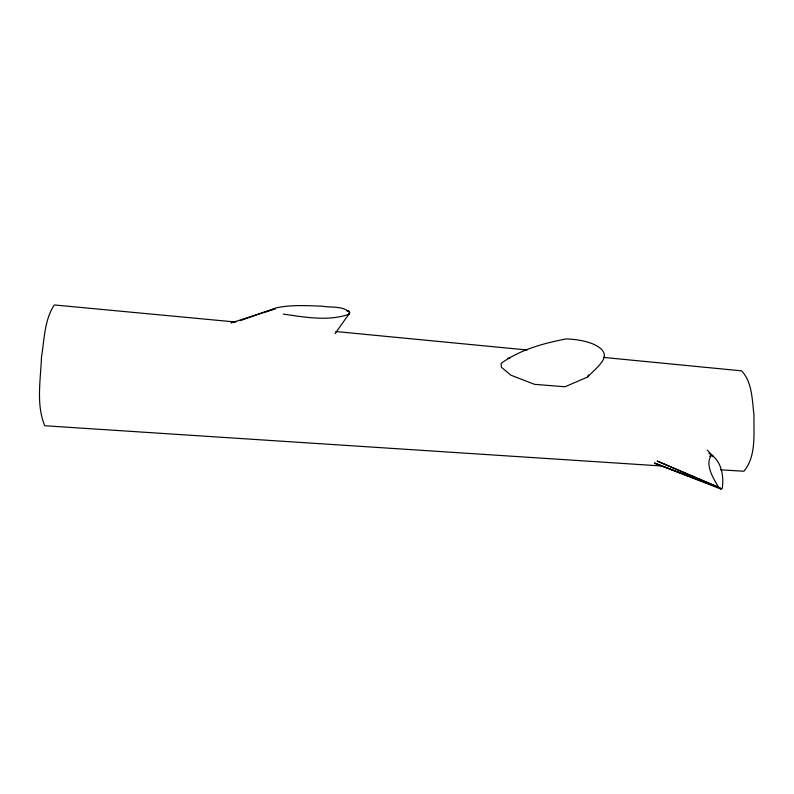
<?xml version="1.0" encoding="UTF-8"?>
<svg xmlns="http://www.w3.org/2000/svg" width="794" height="794" viewBox="0 0 794 794"><rect width="100%" height="100%" fill="white"/><g stroke="black" fill="none" stroke-linecap="round" stroke-linejoin="round"><path stroke-width="1.19" d="M348.536 314.434L348.953 313.63L348.536 314.434C327.753 321.441 304.638 317.173 283.319 314.096M587.461 377.12C599.45 364.754 615.509 354.154 593.009 343.981C584.513 340.566 575.273 339.286 566.251 338.899C543.572 343.286 519.911 349.707 501.054 363.414L501.371 367.215L510.86 375.195L534.58 384.336L564.981 386.767L587.461 377.12L588.473 374.877M708.982 453.314L712.833 455.716L711.226 455.766C704.606 464.311 713.856 479.794 718.927 487.546L720.982 489.054L722.212 488.538C723.939 477.492 721.945 463.001 712.605 455.885M710.104 456.332L711.226 454.575L710.044 456.421M335.068 333.629L349.767 312.896C343.663 305.432 330.909 307.913 322.215 306.176C306.97 305.67 291.309 304.628 276.292 307.854L240.473 320.558M348.705 314.345L349.767 312.896M266.188 311.844L275.488 308.618L230.885 323.029M507.485 358.382L509.857 358.025M662.414 466.038L44.732 425.743C35.909 404.275 40.702 379.651 41.486 357.052C44.385 339.624 44.315 320.141 54.26 304.946L235.878 322.046M720.595 469.83L743.869 471.239C756.632 456.074 753.506 433.415 753.992 414.835C752.027 400.037 752.474 382.311 741.556 370.848L603.48 357.409M335.872 331.535L527.047 349.975M349.003 311.327L346.899 310.722L349.162 311.437M702.184 481.333L654.494 463.13L716.972 486.861M704.467 482.196L720.456 488.191M654.494 463.13L720.982 489.054M719.701 487.714L657.124 461.026L718.927 487.546M707.275 450.129L712.704 455.945"/></g></svg>
